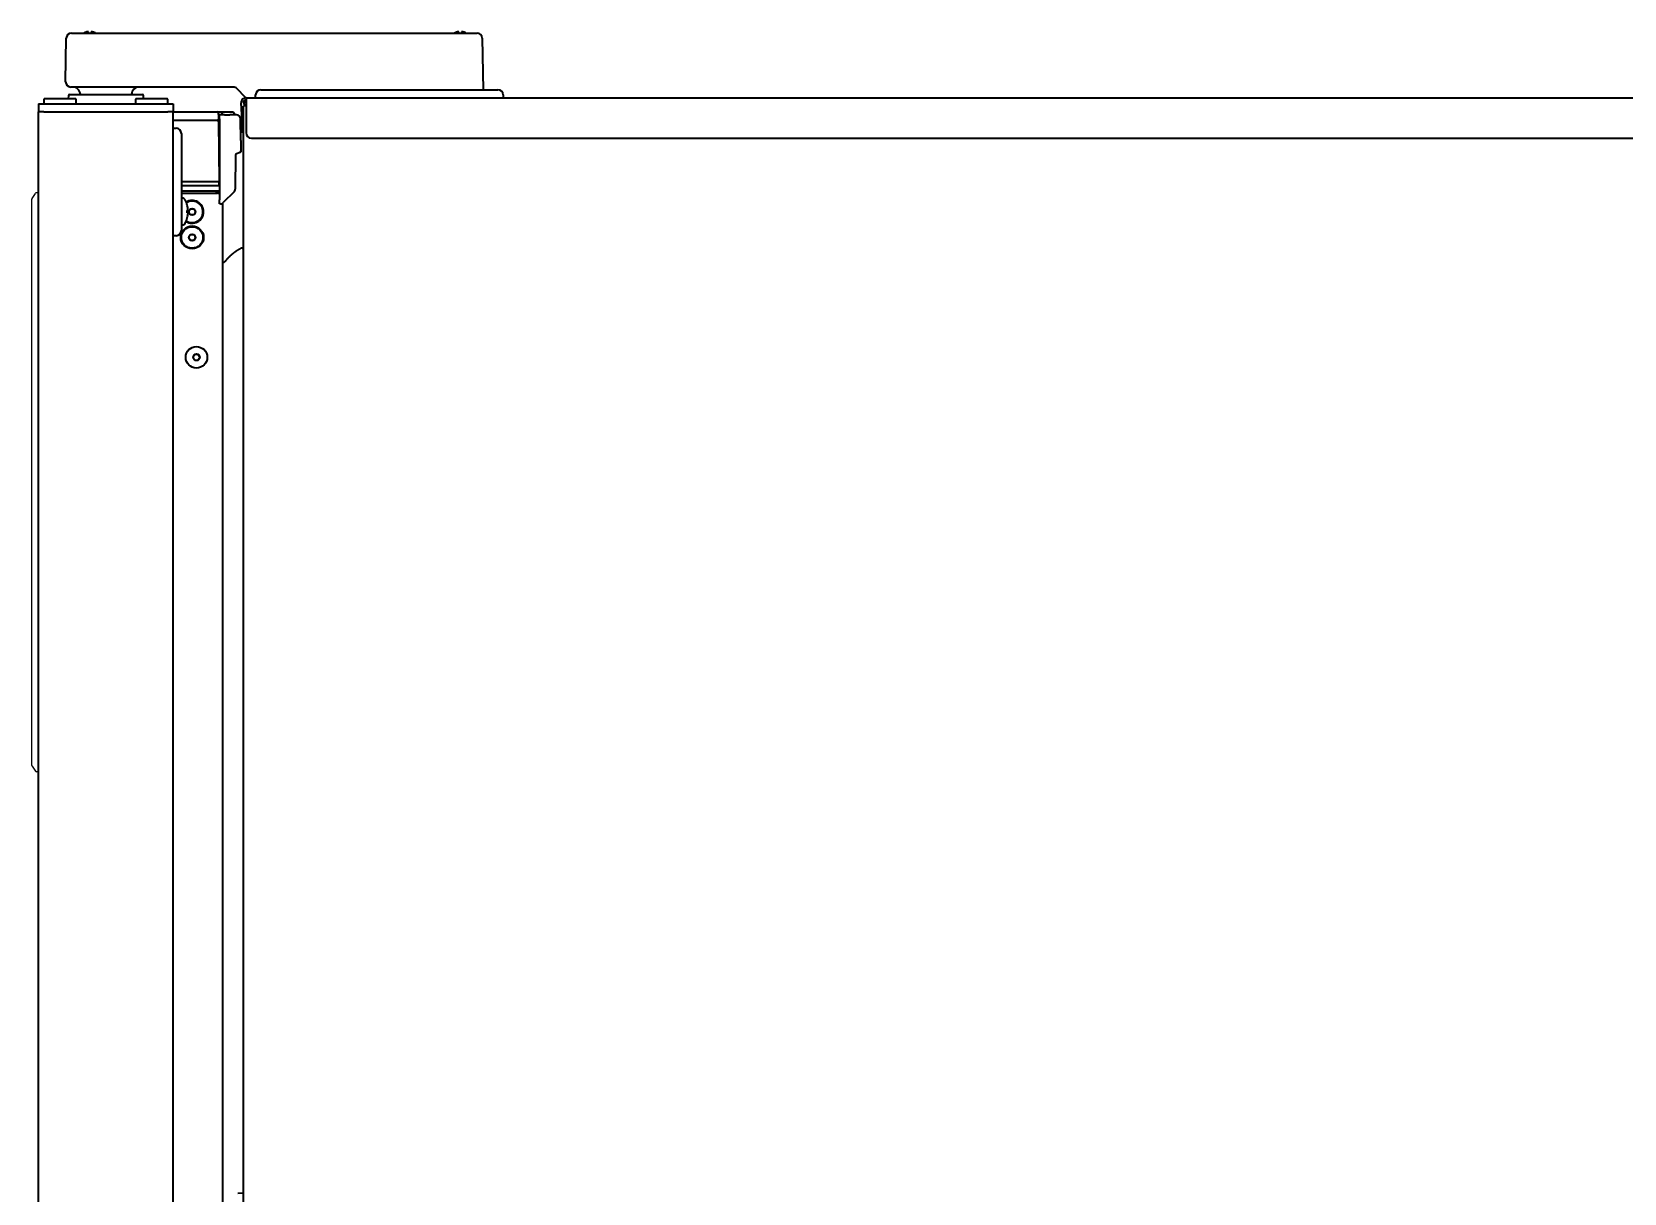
# Model space of a CAD drawing. Extents: x 6569 to 10251, y -294 to 3435.
# Drawn here: x 7411 to 8002, y 1825 to 2256 of the extents above; entities that cross this region are included whole.
import ezdxf

# ---------------------------------------------------------------- set-up
doc = ezdxf.new("R2010")
doc.units = 0
doc.header["$LTSCALE"] = 5
doc.layers.add('1', color=7, linetype='CONTINUOUS', true_color=0xffffff)
doc.layers.add('GEOM', color=7, linetype='CONTINUOUS')

msp = doc.modelspace()

# ---------------------------------------------------------------- linework, layer by layer
at = {"layer": '1', "color": 7, "linetype": 'Continuous', "lineweight": 35}
for p, q in [((7423.56, 2237.33), (7423.85, 2253.46)), ((7425.75, 2255.33), (7430.84, 2255.33)), ((7430.84, 2255.33), (7487.38, 2255.33)), ((7487.38, 2255.33), (7491.38, 2255.33)), ((7491.38, 2255.33), (7571.21, 2255.33)), ((7571.21, 2255.33), (7576.31, 2255.33)), ((7578.21, 2253.46), (7578.55, 2234.33)), ((7423.57, 2237.26), (7423.56, 2237.33)), ((7430.56, 2235.33), (7425.57, 2235.33)), ((7485.74, 2235.33), (7430.56, 2235.33)), ((7490.42, 2231.47), (7487.15, 2234.74)), ((7496.1, 2234.33), (7501.1, 2234.33)), ((7501.1, 2234.33), (7579.03, 2234.33)), ((7579.03, 2234.33), (7584.03, 2234.33)), ((7413.56, 2229.08), (7415.56, 2229.08)), ((7413.56, 2229.08), (7413.56, 2226.08)), ((7415.81, 2231.08), (7415.56, 2230.83)), ((7415.56, 2230.83), (7415.56, 2229.33)), ((7415.56, 2229.33), (7415.81, 2229.08)), ((7415.56, 2229.08), (7461.56, 2229.08)), ((7415.81, 2231.08), (7427.31, 2231.08)), ((7424.62, 2232.09), (7424.6, 2231.08)), ((7425.12, 2232.58), (7452.01, 2232.58)), ((7427.56, 2230.83), (7427.31, 2231.08)), ((7427.31, 2229.08), (7427.56, 2229.33)), ((7427.56, 2229.33), (7427.56, 2230.83)), ((7449.81, 2231.08), (7449.56, 2230.83)), ((7449.56, 2230.83), (7449.56, 2229.33)), ((7449.56, 2229.33), (7449.81, 2229.08)), ((7449.81, 2231.08), (7461.31, 2231.08)), ((7452.53, 2231.08), (7452.51, 2232.09)), ((7461.56, 2230.83), (7461.31, 2231.08)), ((7461.31, 2229.08), (7461.56, 2229.33)), ((7461.56, 2229.33), (7461.56, 2230.83)), ((7461.56, 2229.08), (7463.56, 2229.08)), ((7463.56, 2229.08), (7463.56, 2226.08)), ((7489.35, 2218.32), (7488.76, 2229.43)), ((7489.56, 1277.43), (7489.56, 2228.33)), ((7490.36, 2228.55), (7489.61, 2228.55)), ((7489.61, 2228.53), (7490.56, 2228.53)), ((7490.56, 2228.33), (7489.62, 2228.33)), ((7490.56, 2231.33), (8284.46, 2231.33)), ((7490.56, 2231.33), (7490.56, 2229.43)), ((7490.56, 2229.43), (7490.56, 2218.32)), ((7494.06, 2231.33), (7494.1, 2232.4)), ((7586.03, 2232.4), (7586.06, 2231.33)), ((7413.56, 1333.58), (7413.56, 2226.08)), ((7415.56, 2226.08), (7413.56, 2226.08)), ((7415.56, 2226.08), (7461.56, 2226.08)), ((7463.56, 2226.08), (7461.56, 2226.08)), ((7463.56, 1333.58), (7463.56, 2226.08)), ((7463.56, 2226.08), (7480.02, 2226.08)), ((7463.56, 2223.08), (7480.06, 2223.08)), ((7480.31, 2223.08), (7480.06, 2223.08)), ((7480.26, 2226.08), (7482.26, 2226.08)), ((7480.27, 2225.83), (7480.3, 2224.11)), ((7480.3, 2224.11), (7480.31, 2223.08)), ((7480.37, 2222.58), (7480.56, 2200.08)), ((7480.69, 2223.5), (7480.69, 2224.97)), ((7482.55, 2224.97), (7480.69, 2224.97)), ((7480.69, 2223.5), (7480.69, 2215.47)), ((7481.76, 2224.97), (7481.76, 2225.58)), ((7482.26, 2226.08), (7482.76, 2226.08)), ((7482.55, 2224.97), (7484.55, 2224.97)), ((7482.76, 2226.08), (7484.12, 2226.08)), ((7484.12, 2226.08), (7485.62, 2226.08)), ((7487.05, 2224.97), (7484.55, 2224.97)), ((7486.12, 2225.58), (7486.12, 2224.97)), ((7488.69, 2215.47), (7488.55, 2223.5)), ((7463.56, 2220.08), (7464.6, 2220.06)), ((7466.56, 2218.06), (7466.56, 2182.1)), ((7480.69, 2216.47), (7480.42, 2216.47)), ((7489.56, 2216.33), (7489.45, 2216.33)), ((7492.56, 2216.33), (8282.46, 2216.33)), ((7480.69, 2215.47), (7480.69, 2193.46)), ((7488.33, 2211.07), (7486.98, 2210.57)), ((7488.33, 2211.07), (7488.33, 2211.07)), ((7488.69, 2215.47), (7488.66, 2211.53)), ((7413.46, 2208.27), (7413.56, 2208.27)), ((7486.65, 2210.11), (7486.54, 2197.42)), ((7480.06, 2200.08), (7466.56, 2200.08)), ((7466.56, 2198.78), (7480.69, 2198.78)), ((7480.56, 2200.08), (7480.06, 2200.08)), ((7480.56, 2199.08), (7480.56, 2200.08)), ((7466.56, 2196.78), (7479.53, 2196.78)), ((7466.56, 2195.98), (7479.26, 2195.98)), ((7466.86, 2194.08), (7466.56, 2194.08)), ((7479.26, 2195.98), (7479.81, 2195.98)), ((7480.69, 2191.97), (7480.69, 2193.46)), ((7486.1, 2196.37), (7482.13, 2192.41)), ((7468.77, 2191.38), (7468.76, 2191.38)), ((7468.77, 2186.78), (7468.76, 2186.78)), ((7481.07, 2191.97), (7480.69, 2191.97)), ((7481.96, 1819.31), (7481.96, 2192.26)), ((7466.56, 2184.08), (7466.86, 2184.08)), ((7464.6, 2180.1), (7463.56, 2180.08)), ((7487.49, 1824.55), (7489.56, 1824.63))]:
    msp.add_line(p, q, dxfattribs=at)
for centre, radius in [((7470.56, 2188.98), 1.25), ((7470.56, 2188.98), 1.15), ((7470.56, 2179.48), 4.25), ((7470.56, 2179.48), 4), ((7470.56, 2179.48), 1.25), ((7470.56, 2179.48), 1.15), ((7472.16, 2134.98), 4), ((7472.16, 2134.98), 1.25), ((7472.16, 2134.98), 1.15)]:
    msp.add_circle(centre, radius, dxfattribs=at)
for centre, radius, start, end in [((7425.75, 2253.43), 1.9, 90, 179), ((7576.31, 2253.43), 1.9, 1, 90), ((7425.57, 2237.33), 2, 182, 270), ((7426.12, 2232.33), 3, 4.80592, 90), ((7451.01, 2232.33), 3, 90, 175.19408), ((7496.1, 2232.33), 2, 90, 178), ((7584.03, 2232.33), 2, 2, 90), ((7425.12, 2232.08), 0.5, 90, 179), ((7452.01, 2232.08), 0.5, 1, 90), ((7490.56, 2229.53), 1.8, 90, 183), ((7490.56, 2229.53), 1, 90, 183), ((7491.36, 2228.53), 1.8, 116.4767, 169.33237), ((7491.36, 2228.53), 1, 143.365, 178.85401), ((7491.36, 2228.53), 1, 178.85401, 180), ((7490.77, 2231.83), 0.5, 225, 270), ((7479.87, 2222.58), 0.5, 0.5, 90), ((7480.02, 2225.83), 0.25, 1, 90), ((7482.26, 2225.58), 0.5, 90, 179.5), ((7485.62, 2225.58), 0.5, 0.5, 90), ((7487.05, 2223.47), 1.5, 1, 90), ((7464.56, 2218.06), 2, 0, 89), ((7487.15, 2210.1), 0.5, 110, 179.5), ((7488.16, 2211.53), 0.5, 290, 359.5), ((7478.06, 2199.08), 2.5, 353.10652, 0), ((7466.86, 2192.83), 1.25, 28.60206, 90), ((7459.98, 2189.08), 9.08, 14.6676, 28.60206), ((7470.56, 2188.98), 4.25, 0, 121.286), ((7470.56, 2188.98), 4, 0, 121.87889), ((7479.26, 2191.98), 4, 76.89634, 90), ((7485.04, 2197.43), 1.5, 315, 359.5), ((7459.98, 2189.08), 9.08, 331.39794, 345.3324), ((7470.56, 2188.98), 4.25, 237.63048, 0), ((7470.56, 2188.98), 4, 237.03759, 0), ((7459.98, 2189.08), 8.79, 357.39099, 2.60901), ((7481.07, 2193.47), 1.5, 270, 315), ((7464.56, 2182.1), 2, 271, 0), ((7466.86, 2185.33), 1.25, 270, 331.39794)]:
    msp.add_arc(centre, radius, start, end, dxfattribs=at)
for centre, major_axis, ratio, start_param, end_param in [((7485.74, 2233.33), (1.41, 1.41), 1, 0, 0.785398), ((7492.56, 2218.32), (2, 0), 0.99863, 3.141593, 4.712389), ((7480.19, 2215.47), (-0.5, 0), 0.004364, 2.064397, 3.141593), ((7459.98, 2189.16), (9.06, 0), 0.993151, 0.058074, 0.249579), ((7459.98, 2189.74), (-9.06, 0), 0.116841, 2.892014, 3.083519), ((7459.98, 2188.42), (-9.06, 0), 0.116841, 3.199666, 3.391172), ((7459.98, 2189), (9.06, 0), 0.993151, -0.249579, -0.058074)]:
    msp.add_ellipse(centre, major_axis=major_axis, ratio=ratio, start_param=start_param, end_param=end_param, dxfattribs=at)
for points in [[(7431.56, 2255.82), (7431.51, 2255.81), (7431.4, 2255.78), (7431.24, 2255.73), (7431.08, 2255.67), (7430.93, 2255.61), (7430.77, 2255.54), (7430.62, 2255.47), (7430.45, 2255.38), (7430.33, 2255.31), (7430.26, 2255.27)], [(7432.06, 2255.82), (7432.04, 2255.82), (7431.99, 2255.83), (7431.92, 2255.84), (7431.85, 2255.84), (7431.78, 2255.84), (7431.71, 2255.84), (7431.64, 2255.83), (7431.59, 2255.82), (7431.56, 2255.82)], [(7433.56, 2255.82), (7433.54, 2255.83), (7433.49, 2255.83), (7433.41, 2255.84), (7433.34, 2255.84), (7433.27, 2255.84), (7433.2, 2255.84), (7433.13, 2255.83), (7433.09, 2255.82), (7433.06, 2255.82)], [(7433.06, 2255.82), (7433.06, 2255.81), (7433.06, 2255.78), (7433.06, 2255.73), (7433.06, 2255.67), (7433.06, 2255.61), (7433.06, 2255.54), (7433.06, 2255.47), (7433.06, 2255.38), (7433.06, 2255.31), (7433.06, 2255.27)], [(7569.56, 2255.82), (7569.54, 2255.82), (7569.49, 2255.83), (7569.42, 2255.84), (7569.35, 2255.84), (7569.28, 2255.84), (7569.21, 2255.84), (7569.14, 2255.83), (7569.09, 2255.82), (7569.06, 2255.82)], [(7571.06, 2255.82), (7571.04, 2255.83), (7570.99, 2255.83), (7570.91, 2255.84), (7570.84, 2255.84), (7570.77, 2255.84), (7570.7, 2255.84), (7570.63, 2255.83), (7570.59, 2255.82), (7570.56, 2255.82)], [(7570.56, 2255.82), (7570.56, 2255.81), (7570.56, 2255.78), (7570.56, 2255.73), (7570.56, 2255.67), (7570.56, 2255.61), (7570.56, 2255.54), (7570.56, 2255.47), (7570.56, 2255.38), (7570.56, 2255.31), (7570.56, 2255.27)]]:
    msp.add_open_spline(points, degree=3, dxfattribs=at)
for points, knots in [([(7432.06, 2255.27), (7432.06, 2255.4), (7432.06, 2255.5), (7432.06, 2255.64), (7432.06, 2255.68), (7432.06, 2255.76), (7432.06, 2255.79), (7432.06, 2255.82)], [0, 0, 0, 0, 0.5, 0.5, 0.75, 0.75, 1, 1, 1, 1]), ([(7434.86, 2255.27), (7434.66, 2255.4), (7434.45, 2255.5), (7434.13, 2255.64), (7434.02, 2255.68), (7433.79, 2255.76), (7433.68, 2255.79), (7433.56, 2255.82)], [0, 0, 0, 0, 0.5, 0.5, 0.75, 0.75, 1, 1, 1, 1]), ([(7569.06, 2255.82), (7569.01, 2255.81), (7568.9, 2255.78), (7568.74, 2255.73), (7568.58, 2255.67), (7568.43, 2255.61), (7568.27, 2255.54), (7568.12, 2255.47), (7567.98, 2255.4), (7567.89, 2255.35), (7567.87, 2255.33)], [0, 0, 0, 0, 0.134116, 0.268232, 0.402347, 0.536463, 0.670579, 0.804695, 0.938811, 1, 1, 1, 1]), ([(7569.56, 2255.27), (7569.56, 2255.4), (7569.56, 2255.5), (7569.56, 2255.64), (7569.56, 2255.68), (7569.56, 2255.76), (7569.56, 2255.79), (7569.56, 2255.82)], [0, 0, 0, 0, 0.5, 0.5, 0.75, 0.75, 1, 1, 1, 1]), ([(7572.36, 2255.27), (7572.16, 2255.4), (7571.95, 2255.5), (7571.63, 2255.64), (7571.52, 2255.68), (7571.29, 2255.76), (7571.18, 2255.79), (7571.06, 2255.82)], [0, 0, 0, 0, 0.5, 0.5, 0.75, 0.75, 1, 1, 1, 1]), ([(7488.66, 2211.53), (7488.66, 2211.48), (7488.65, 2211.43), (7488.62, 2211.33), (7488.6, 2211.29), (7488.54, 2211.21), (7488.5, 2211.17), (7488.42, 2211.11), (7488.38, 2211.08), (7488.33, 2211.07)], [0, 0, 0, 0, 0.25, 0.25, 0.5, 0.5, 0.75, 0.75, 1, 1, 1, 1]), ([(7479.53, 2196.78), (7479.64, 2196.78), (7479.75, 2196.78), (7479.96, 2196.78), (7480.06, 2196.78), (7480.16, 2196.78)], [0, 0, 0, 0, 0.524217, 0.524217, 1, 1, 1, 1]), ([(7480.16, 2195.98), (7480.11, 2195.98), (7480.05, 2195.98), (7479.94, 2195.98), (7479.87, 2195.98), (7479.81, 2195.98)], [0, 0, 0, 0, 0.475783, 0.475783, 1, 1, 1, 1]), ([(7480.16, 2196.78), (7480.29, 2196.78), (7480.41, 2196.77), (7480.58, 2196.73), (7480.64, 2196.72), (7480.69, 2196.7)], [0, 0, 0, 0, 0.125, 0.125, 0.1863445, 0.1863445, 0.1863445, 0.1863445]), ([(7480.69, 2195.83), (7480.66, 2195.85), (7480.62, 2195.87), (7480.56, 2195.9), (7480.52, 2195.91), (7480.47, 2195.93), (7480.46, 2195.93), (7480.42, 2195.94), (7480.4, 2195.95), (7480.31, 2195.97), (7480.24, 2195.98), (7480.16, 2195.98)], [0.2344185, 0.2344185, 0.2344185, 0.2344185, 0.4062857, 0.4062857, 0.5547142, 0.5547142, 0.6289285, 0.6289285, 0.7031428, 0.7031428, 1, 1, 1, 1]), ([(7480.69, 2195.76), (7480.64, 2195.78), (7480.52, 2195.81), (7480.41, 2195.83), (7480.32, 2195.85), (7480.29, 2195.85), (7480.23, 2195.86), (7480.19, 2195.87), (7480.16, 2195.87)], [0.8141323, 0.8141323, 0.8141323, 0.8141323, 0.875, 0.9375, 0.9375, 0.96875, 0.96875, 1, 1, 1, 1])]:
    msp.add_open_spline(points, degree=3, knots=knots, dxfattribs=at)
msp.add_rational_spline([(7489.56, 2175.02), (7489.57, 2175.13), (7489.54, 2175.24), (7489.47, 2175.34), (7489.29, 2175.5), (7489.14, 2175.57), (7488.97, 2175.55), (7487.15, 2174.64), (7485.59, 2173.56), (7484.2, 2172.28), (7483, 2170.83)], [0.538226916685, 0.536085064781, 0.534959980681, 0.54070139398, 0.54070139398, 0.529985887725, 0.54070139398, 0.534816719201, 0.532855160942, 0.534816719201, 0.54070139398], degree=4, knots=[0, 0, 0, 0, 0, 0.048669, 0.048669, 0.048669, 0.115159, 0.115159, 0.115159, 1, 1, 1, 1, 1], dxfattribs=at)
msp.add_rational_spline([(7483, 2170.83), (7482.77, 2170.58), (7482.52, 2170.34), (7482.25, 2170.13), (7481.96, 2169.93)], [0.54070139398, 0.531593539045, 0.523760912037, 0.517203512957, 0.511921341806], degree=4, dxfattribs=at)
at = {"layer": 'GEOM', "color": 7, "linetype": 'Continuous'}
for p, q in [((7411.06, 1983.43), (7411.06, 2193.72)), ((7411.15, 2194), (7412.42, 2195.86)), ((7413.56, 2196.08), (7412.83, 2196.08)), ((7411.15, 1983.15), (7412.42, 1981.3)), ((7413.56, 1981.08), (7412.83, 1981.08))]:
    msp.add_line(p, q, dxfattribs=at)
for centre, start, end in [((7411.56, 2193.72), 145.71312, 180), ((7412.83, 2195.58), 90, 145.71312), ((7411.56, 1983.43), 180, 214.28688), ((7412.83, 1981.58), 214.28688, 270)]:
    msp.add_arc(centre, 0.5, start, end, dxfattribs=at)

doc.saveas('drawing.dxf')
